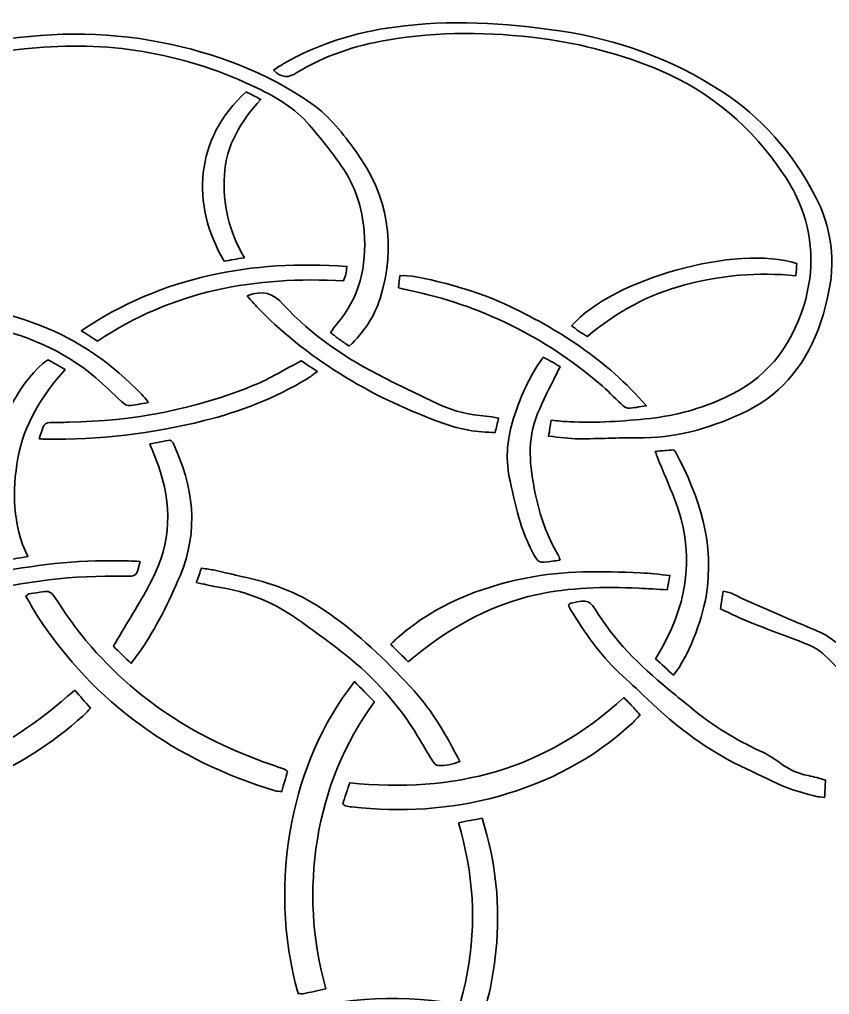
# Model space of a CAD drawing. Header units: inches. Extents: x 2.75 to 9.25, y -8.44 to -3.58.
# Drawn here: x 5.963 to 7.918, y -5.938 to -3.585 of the extents above; entities that cross this region are included whole.
import ezdxf

# ---------------------------------------------------------------- set-up
doc = ezdxf.new("R2010")
doc.units = ezdxf.units.IN
doc.header["$MEASUREMENT"] = 0
doc.layers.add('Layer 1', color=7, linetype='Continuous')

# ---------------------------------------------------------------- blocks, each defined once
blk = doc.blocks.new('block 12')
at = {"layer": 'Layer 1', "color": 1, "lineweight": 35, "true_color": 0xff0000}
blk.add_open_spline([(6.5759, -3.707), (6.5963, -3.7273), (6.6121, -3.7256), (6.6325, -3.7131), (6.6994, -3.672), (6.7729, -3.6476), (6.8502, -3.6346), (6.9742, -3.6137), (7.0981, -3.6141), (7.223, -3.6306), (7.3216, -3.6436), (7.4157, -3.6687), (7.5073, -3.7072), (7.633, -3.76), (7.7304, -3.8452), (7.8059, -3.957), (7.82, -3.9779), (7.8332, -4), (7.843, -4.0231), (7.8779, -4.1055), (7.8824, -4.1887), (7.8554, -4.2758), (7.8234, -4.3791), (7.7624, -4.4539), (7.6639, -4.4982), (7.6071, -4.5238), (7.5482, -4.5405), (7.4858, -4.5475), (7.4205, -4.5549), (7.3554, -4.5586), (7.2899, -4.5558), (7.2762, -4.5552), (7.2624, -4.5536), (7.2462, -4.5522), (7.244, -4.5652), (7.2422, -4.5766), (7.2398, -4.5907), (7.2662, -4.593), (7.2896, -4.5966), (7.3129, -4.5968), (7.3599, -4.597), (7.4071, -4.5939), (7.4541, -4.5947), (7.5426, -4.5962), (7.6247, -4.5727), (7.7043, -4.5367), (7.7954, -4.4954), (7.8549, -4.4255), (7.8903, -4.3339), (7.9001, -4.3088), (7.9063, -4.2823), (7.9127, -4.2561), (7.9339, -4.1702), (7.9232, -4.0866), (7.8825, -4.0095), (7.8283, -3.907), (7.7535, -3.8204), (7.6556, -3.7571), (7.5368, -3.6804), (7.4068, -3.6328), (7.2664, -3.6122), (7.1335, -3.5926), (7.001, -3.5848), (6.8675, -3.603), (6.773, -3.6158), (6.6836, -3.6432), (6.601, -3.6912), (6.5929, -3.6959), (6.5852, -3.7011), (6.5759, -3.707)], degree=3, knots=[0, 0, 0, 0, 1, 1, 1, 2, 2, 2, 3, 3, 3, 4, 4, 4, 5, 5, 5, 6, 6, 6, 7, 7, 7, 8, 8, 8, 9, 9, 9, 10, 10, 10, 11, 11, 11, 12, 12, 12, 13, 13, 13, 14, 14, 14, 15, 15, 15, 16, 16, 16, 17, 17, 17, 18, 18, 18, 19, 19, 19, 20, 20, 20, 21, 21, 21, 22, 22, 22, 23, 23, 23, 23], dxfattribs=at)
blk = doc.blocks.new('block 14')
at = {"layer": 'Layer 1', "color": 1, "lineweight": 35, "true_color": 0xff0000}
blk.add_open_spline([(6.7588, -4.3733), (6.794, -4.3392), (6.8195, -4.3019), (6.8331, -4.2579), (6.8725, -4.1302), (6.8533, -4.0111), (6.7745, -3.903), (6.7437, -3.8608), (6.7118, -3.8186), (6.6683, -3.7882), (6.5585, -3.7115), (6.4354, -3.666), (6.3052, -3.6401), (6.1642, -3.6121), (6.0225, -3.6146), (5.8812, -3.6403), (5.7578, -3.6628), (5.6395, -3.7009), (5.5274, -3.7575), (5.5203, -3.761), (5.5105, -3.7622), (5.508, -3.7722), (5.5346, -3.7892), (5.5347, -3.7894), (5.5602, -3.7765), (5.6997, -3.7059), (5.848, -3.6662), (6.0033, -3.6529), (6.1899, -3.6369), (6.3683, -3.6688), (6.5371, -3.7505), (6.5836, -3.7731), (6.6283, -3.7992), (6.6622, -3.8392), (6.6892, -3.8711), (6.7156, -3.9037), (6.7395, -3.938), (6.7726, -3.9854), (6.7899, -4.0393), (6.7946, -4.0969), (6.8014, -4.1802), (6.7837, -4.2564), (6.7278, -4.3212), (6.7229, -4.3268), (6.7187, -4.3332), (6.7135, -4.3403), (6.7216, -4.3467), (6.7283, -4.3522), (6.7353, -4.3572), (6.7423, -4.3623), (6.7496, -4.367), (6.7588, -4.3733)], degree=3, knots=[0, 0, 0, 0, 1, 1, 1, 2, 2, 2, 3, 3, 3, 4, 4, 4, 5, 5, 5, 6, 6, 6, 7, 7, 7, 8, 8, 8, 9, 9, 9, 10, 10, 10, 11, 11, 11, 12, 12, 12, 13, 13, 13, 14, 14, 14, 15, 15, 15, 16, 16, 16, 17, 17, 17, 17], dxfattribs=at)
blk = doc.blocks.new('block 16')
at = {"layer": 'Layer 1', "color": 1, "lineweight": 35, "true_color": 0xff0000}
blk.add_open_spline([(6.9856, -5.9556), (6.8374, -5.9369), (6.6968, -5.9523), (6.5597, -5.9996), (6.4311, -6.0439), (6.3172, -6.1122), (6.2167, -6.2076), (6.2329, -6.225), (6.2467, -6.24), (6.2617, -6.2561), (6.4627, -6.0754), (6.6951, -5.9956), (6.9637, -6.0183), (6.9709, -5.9978), (6.9776, -5.9785), (6.9856, -5.9556)], degree=3, knots=[0, 0, 0, 0, 1, 1, 1, 2, 2, 2, 3, 3, 3, 4, 4, 4, 5, 5, 5, 5], dxfattribs=at)
blk = doc.blocks.new('block 22')
at = {"layer": 'Layer 1', "color": 1, "lineweight": 35, "true_color": 0xff0000}
blk.add_open_spline([(6.7023, -5.9245), (6.6682, -5.8035), (6.6624, -5.6841), (6.6817, -5.5639), (6.7011, -5.4434), (6.7462, -5.3328), (6.8192, -5.2316), (6.8029, -5.2152), (6.788, -5.2001), (6.771, -5.183), (6.6917, -5.2859), (6.6442, -5.3989), (6.6202, -5.5218), (6.593, -5.6607), (6.5976, -5.7987), (6.6351, -5.9358), (6.641, -5.9361), (6.6445, -5.937), (6.6477, -5.9363), (6.6647, -5.9329), (6.6816, -5.929), (6.7023, -5.9245)], degree=3, knots=[0, 0, 0, 0, 1, 1, 1, 2, 2, 2, 3, 3, 3, 4, 4, 4, 5, 5, 5, 6, 6, 6, 7, 7, 7, 7], dxfattribs=at)
blk = doc.blocks.new('block 35')
at = {"layer": 'Layer 1', "color": 1, "lineweight": 35, "true_color": 0xff0000}
blk.add_open_spline([(7.0219, -5.5235), (7.0589, -5.6455), (7.0657, -5.7653), (7.0435, -5.8865), (7.0212, -6.0084), (6.97, -6.118), (6.8978, -6.2194), (6.9121, -6.2353), (6.9246, -6.2492), (6.9389, -6.2653), (7.0368, -6.1342), (7.0968, -5.9926), (7.1127, -5.8333), (7.1236, -5.7247), (7.1129, -5.6185), (7.0794, -5.5129), (7.0595, -5.5165), (7.0427, -5.5196), (7.0219, -5.5235)], degree=3, knots=[0, 0, 0, 0, 1, 1, 1, 2, 2, 2, 3, 3, 3, 4, 4, 4, 5, 5, 5, 6, 6, 6, 6], dxfattribs=at)
blk = doc.blocks.new('block 38')
at = {"layer": 'Layer 1', "color": 1, "lineweight": 35, "true_color": 0xff0000}
blk.add_open_spline([(6.0964, -5.2035), (6.0882, -5.2104), (6.0828, -5.2146), (6.0777, -5.2191), (5.9354, -5.3452), (5.7693, -5.4213), (5.5823, -5.4513), (5.5318, -5.4594), (5.48, -5.46), (5.4288, -5.4647), (5.4218, -5.4653), (5.4112, -5.4675), (5.4088, -5.4722), (5.4016, -5.4864), (5.3977, -5.5021), (5.3925, -5.5173), (5.3979, -5.5189), (5.3995, -5.5198), (5.4012, -5.5198), (5.409, -5.5202), (5.4169, -5.5204), (5.4247, -5.5205), (5.5788, -5.5207), (5.7258, -5.4884), (5.8664, -5.4256), (5.9579, -5.3847), (6.042, -5.3327), (6.1165, -5.2653), (6.1232, -5.2592), (6.1294, -5.2523), (6.1342, -5.2474), (6.1209, -5.2319), (6.1096, -5.2188), (6.0964, -5.2035)], degree=3, knots=[0, 0, 0, 0, 1, 1, 1, 2, 2, 2, 3, 3, 3, 4, 4, 4, 5, 5, 5, 6, 6, 6, 7, 7, 7, 8, 8, 8, 9, 9, 9, 10, 10, 10, 11, 11, 11, 11], dxfattribs=at)
blk = doc.blocks.new('block 41')
at = {"layer": 'Layer 1', "color": 1, "lineweight": 35, "true_color": 0xff0000}
blk.add_open_spline([(6.6098, -5.3995), (6.6051, -5.3962), (6.6039, -5.3948), (6.6023, -5.3942), (6.5826, -5.3873), (6.5627, -5.3808), (6.5431, -5.3735), (6.3453, -5.3002), (6.1822, -5.1818), (6.0647, -5.0045), (6.0331, -4.9568), (6.0448, -4.9626), (5.9853, -4.9714), (5.9838, -4.9716), (5.9826, -4.9733), (5.9784, -4.9764), (5.9874, -4.9923), (5.9958, -5.0092), (6.0061, -5.0249), (6.1451, -5.2364), (6.339, -5.3734), (6.5797, -5.4466), (6.5843, -5.448), (6.5895, -5.4476), (6.5957, -5.4482), (6.6007, -5.4312), (6.6052, -5.4155), (6.6098, -5.3995)], degree=3, knots=[0, 0, 0, 0, 1, 1, 1, 2, 2, 2, 3, 3, 3, 4, 4, 4, 5, 5, 5, 6, 6, 6, 7, 7, 7, 8, 8, 8, 9, 9, 9, 9], dxfattribs=at)
blk = doc.blocks.new('block 42')
at = {"layer": 'Layer 1', "color": 1, "lineweight": 35, "true_color": 0xff0000}
blk.add_open_spline([(7.421, -5.221), (7.2329, -5.397), (7.0098, -5.4531), (6.7597, -5.4271), (6.7538, -5.4451), (6.7483, -5.4621), (6.743, -5.4783), (6.7467, -5.481), (6.7479, -5.4826), (6.7494, -5.4829), (6.7545, -5.484), (6.7597, -5.4848), (6.7649, -5.4854), (6.8841, -5.4988), (7.0017, -5.492), (7.1177, -5.4599), (7.2384, -5.4266), (7.3464, -5.3703), (7.4391, -5.2857), (7.4465, -5.2789), (7.4532, -5.2713), (7.4605, -5.2637), (7.455, -5.2574), (7.4518, -5.2534), (7.4482, -5.2496), (7.4399, -5.2407), (7.4315, -5.232), (7.421, -5.221)], degree=3, knots=[0, 0, 0, 0, 1, 1, 1, 2, 2, 2, 3, 3, 3, 4, 4, 4, 5, 5, 5, 6, 6, 6, 7, 7, 7, 8, 8, 8, 9, 9, 9, 9], dxfattribs=at)
blk = doc.blocks.new('block 47')
at = {"layer": 'Layer 1', "color": 1, "lineweight": 35, "true_color": 0xff0000}
blk.add_open_spline([(6.3896, -4.9437), (6.4081, -4.9477), (6.4232, -4.9516), (6.4385, -4.954), (6.5142, -4.9655), (6.5826, -4.9941), (6.6441, -5.0396), (6.6792, -5.0656), (6.7151, -5.0905), (6.7491, -5.1177), (6.8185, -5.1732), (6.8778, -5.238), (6.9237, -5.3144), (6.9354, -5.3339), (6.9466, -5.3536), (6.9588, -5.3728), (6.9622, -5.3781), (6.9683, -5.3855), (6.9732, -5.3855), (6.9901, -5.3854), (7.0073, -5.3837), (7.0259, -5.3759), (6.9931, -5.3141), (6.9605, -5.2551), (6.9152, -5.2053), (6.8566, -5.1408), (6.794, -5.0803), (6.7234, -5.0279), (6.6661, -4.9855), (6.6048, -4.9551), (6.5362, -4.9381), (6.5024, -4.9296), (6.4683, -4.922), (6.4343, -4.9143), (6.4243, -4.9121), (6.414, -4.911), (6.4022, -4.9091), (6.3981, -4.9204), (6.3946, -4.93), (6.3896, -4.9437)], degree=3, knots=[0, 0, 0, 0, 1, 1, 1, 2, 2, 2, 3, 3, 3, 4, 4, 4, 5, 5, 5, 6, 6, 6, 7, 7, 7, 8, 8, 8, 9, 9, 9, 10, 10, 10, 11, 11, 11, 12, 12, 12, 13, 13, 13, 13], dxfattribs=at)
blk = doc.blocks.new('block 50')
at = {"layer": 'Layer 1', "color": 1, "lineweight": 35, "true_color": 0xff0000}
blk.add_open_spline([(7.2875, -4.9977), (7.2896, -5.0024), (7.2909, -5.0066), (7.2931, -5.0102), (7.3269, -5.0643), (7.3629, -5.1168), (7.4096, -5.1609), (7.4318, -5.1819), (7.4546, -5.2022), (7.4765, -5.2235), (7.5484, -5.2932), (7.6276, -5.3525), (7.7191, -5.3946), (7.7506, -5.4091), (7.7815, -5.4254), (7.8136, -5.4383), (7.837, -5.4477), (7.8619, -5.4532), (7.8863, -5.46), (7.8918, -5.4615), (7.8978, -5.4614), (7.9058, -5.4623), (7.9065, -5.4478), (7.9072, -5.435), (7.908, -5.4205), (7.8931, -5.4166), (7.8799, -5.4125), (7.8665, -5.4099), (7.8403, -5.4048), (7.8172, -5.3942), (7.7959, -5.3777), (7.7816, -5.3667), (7.7654, -5.3575), (7.7489, -5.3499), (7.6916, -5.3233), (7.6383, -5.2905), (7.5892, -5.2508), (7.573, -5.2376), (7.5568, -5.2243), (7.5406, -5.2111), (7.4721, -5.1552), (7.4075, -5.0956), (7.3597, -5.02), (7.3371, -4.9843), (7.3365, -4.9847), (7.2947, -4.9935), (7.2931, -4.9939), (7.2917, -4.9952), (7.2875, -4.9977)], degree=3, knots=[0, 0, 0, 0, 1, 1, 1, 2, 2, 2, 3, 3, 3, 4, 4, 4, 5, 5, 5, 6, 6, 6, 7, 7, 7, 8, 8, 8, 9, 9, 9, 10, 10, 10, 11, 11, 11, 12, 12, 12, 13, 13, 13, 14, 14, 14, 15, 15, 15, 16, 16, 16, 16], dxfattribs=at)
blk = doc.blocks.new('block 60')
at = {"layer": 'Layer 1', "color": 1, "lineweight": 35, "true_color": 0xff0000}
blk.add_open_spline([(6.9006, -5.1351), (6.9133, -5.1249), (6.9238, -5.116), (6.9348, -5.1075), (7.0174, -5.0442), (7.1074, -4.9957), (7.2097, -4.9734), (7.2911, -4.9557), (7.3738, -4.9533), (7.4567, -4.9576), (7.4791, -4.9588), (7.5015, -4.96), (7.5259, -4.9613), (7.528, -4.9498), (7.5299, -4.94), (7.5324, -4.9266), (7.5069, -4.9244), (7.4838, -4.9215), (7.4607, -4.9205), (7.3684, -4.9164), (7.2764, -4.9144), (7.1848, -4.933), (7.0718, -4.9559), (6.968, -4.9973), (6.8796, -5.0732), (6.8727, -5.0791), (6.8661, -5.0856), (6.8586, -5.0926), (6.8734, -5.1075), (6.8861, -5.1204), (6.9006, -5.1351)], degree=3, knots=[0, 0, 0, 0, 1, 1, 1, 2, 2, 2, 3, 3, 3, 4, 4, 4, 5, 5, 5, 6, 6, 6, 7, 7, 7, 8, 8, 8, 9, 9, 9, 10, 10, 10, 10], dxfattribs=at)
blk = doc.blocks.new('block 62')
at = {"layer": 'Layer 1', "color": 1, "lineweight": 35, "true_color": 0xff0000}
blk.add_open_spline([(6.2539, -4.893), (6.2432, -4.8925), (6.2346, -4.8919), (6.2259, -4.8917), (6.1199, -4.8884), (6.0148, -4.8983), (5.911, -4.919), (5.8171, -4.9377), (5.7268, -4.9671), (5.6501, -5.0277), (5.6124, -5.0574), (5.5748, -5.0872), (5.5374, -5.1173), (5.5331, -5.1208), (5.53, -5.1259), (5.5252, -5.1317), (5.5386, -5.1427), (5.5506, -5.1525), (5.5617, -5.1616), (5.5653, -5.1604), (5.5672, -5.1602), (5.5685, -5.1592), (5.5765, -5.1524), (5.5844, -5.1456), (5.5922, -5.1386), (5.6561, -5.0811), (5.7258, -5.0318), (5.8018, -4.9917), (5.8186, -4.9829), (5.8368, -4.9757), (5.8551, -4.971), (5.9733, -4.9409), (6.0933, -4.9258), (6.2154, -4.9286), (6.2458, -4.9293), (6.2459, -4.9291), (6.2539, -4.893)], degree=3, knots=[0, 0, 0, 0, 1, 1, 1, 2, 2, 2, 3, 3, 3, 4, 4, 4, 5, 5, 5, 6, 6, 6, 7, 7, 7, 8, 8, 8, 9, 9, 9, 10, 10, 10, 11, 11, 11, 12, 12, 12, 12], dxfattribs=at)
blk = doc.blocks.new('block 63')
at = {"layer": 'Layer 1', "color": 1, "lineweight": 35, "true_color": 0xff0000}
blk.add_open_spline([(6.232, -5.1394), (6.2407, -5.1274), (6.2474, -5.1185), (6.2538, -5.1094), (6.2934, -5.0526), (6.3234, -4.9906), (6.3504, -4.9273), (6.3969, -4.818), (6.3823, -4.711), (6.3334, -4.6063), (6.3324, -4.6042), (6.3298, -4.6028), (6.3266, -4.5998), (6.3114, -4.6027), (6.2955, -4.6057), (6.2775, -4.6092), (6.2848, -4.6278), (6.2915, -4.6436), (6.2973, -4.6598), (6.3314, -4.7547), (6.3293, -4.8482), (6.2823, -4.9382), (6.2569, -4.9867), (6.2273, -5.033), (6.1996, -5.0804), (6.1966, -5.0855), (6.1937, -5.0907), (6.1897, -5.0978), (6.2035, -5.1114), (6.2169, -5.1245), (6.232, -5.1394)], degree=3, knots=[0, 0, 0, 0, 1, 1, 1, 2, 2, 2, 3, 3, 3, 4, 4, 4, 5, 5, 5, 6, 6, 6, 7, 7, 7, 8, 8, 8, 9, 9, 9, 10, 10, 10, 10], dxfattribs=at)
blk = doc.blocks.new('block 67')
at = {"layer": 'Layer 1', "color": 1, "lineweight": 35, "true_color": 0xff0000}
blk.add_open_spline([(6.0313, -4.4061), (5.904, -4.5001), (5.8431, -4.7707), (5.922, -4.8912), (5.9405, -4.8881), (5.9599, -4.885), (5.9827, -4.8813), (5.9458, -4.8029), (5.9448, -4.7235), (5.9591, -4.6434), (5.9737, -4.5614), (6.0166, -4.493), (6.073, -4.4293), (6.057, -4.4204), (6.0436, -4.413), (6.0313, -4.4061)], degree=3, knots=[0, 0, 0, 0, 1, 1, 1, 2, 2, 2, 3, 3, 3, 4, 4, 4, 5, 5, 5, 5], dxfattribs=at)
blk = doc.blocks.new('block 71')
at = {"layer": 'Layer 1', "color": 1, "lineweight": 35, "true_color": 0xff0000}
blk.add_open_spline([(7.6543, -5.0073), (7.6803, -5.0191), (7.705, -5.0315), (7.7306, -5.0417), (7.7767, -5.0601), (7.8235, -5.0766), (7.8694, -5.0952), (7.882, -5.1003), (7.8944, -5.1083), (7.9041, -5.1178), (7.9752, -5.1871), (8.0488, -5.2536), (8.1242, -5.3181), (8.1344, -5.3268), (8.1423, -5.3392), (8.1487, -5.3512), (8.1593, -5.3712), (8.1689, -5.3919), (8.1769, -5.413), (8.1823, -5.4273), (8.1908, -5.432), (8.2048, -5.4293), (8.2104, -5.4282), (8.216, -5.4264), (8.2246, -5.4241), (8.2099, -5.3912), (8.1958, -5.3605), (8.1822, -5.3295), (8.1744, -5.3116), (8.1633, -5.2963), (8.1483, -5.2839), (8.0743, -5.2228), (8.0036, -5.1582), (7.9356, -5.0905), (7.9344, -5.0893), (7.9332, -5.088), (7.9317, -5.087), (7.9217, -5.0802), (7.9124, -5.0719), (7.9014, -5.067), (7.8625, -5.0495), (7.823, -5.0334), (7.7838, -5.0165), (7.7591, -5.0059), (7.7346, -4.9949), (7.71, -4.984), (7.6945, -4.9771), (7.6805, -4.9664), (7.6613, -4.965), (7.659, -4.9789), (7.6569, -4.9916), (7.6543, -5.0073)], degree=3, knots=[0, 0, 0, 0, 1, 1, 1, 2, 2, 2, 3, 3, 3, 4, 4, 4, 5, 5, 5, 6, 6, 6, 7, 7, 7, 8, 8, 8, 9, 9, 9, 10, 10, 10, 11, 11, 11, 12, 12, 12, 13, 13, 13, 14, 14, 14, 15, 15, 15, 16, 16, 16, 17, 17, 17, 17], dxfattribs=at)
blk = doc.blocks.new('block 72')
at = {"layer": 'Layer 1', "color": 1, "lineweight": 35, "true_color": 0xff0000}
blk.add_open_spline([(7.5412, -5.1678), (7.5771, -5.1206), (7.6084, -5.0413), (7.6196, -4.9774), (7.6418, -4.8511), (7.6033, -4.7378), (7.5463, -4.6284), (7.5456, -4.627), (7.5438, -4.6262), (7.5407, -4.6237), (7.528, -4.6247), (7.5137, -4.6259), (7.4972, -4.6272), (7.4998, -4.6346), (7.501, -4.6385), (7.5026, -4.6424), (7.5162, -4.6754), (7.5303, -4.7082), (7.5433, -4.7415), (7.5919, -4.8652), (7.5784, -4.9841), (7.5145, -5.0989), (7.5094, -5.1079), (7.5043, -5.1168), (7.4981, -5.1277), (7.5124, -5.141), (7.5261, -5.1538), (7.5412, -5.1678)], degree=3, knots=[0, 0, 0, 0, 1, 1, 1, 2, 2, 2, 3, 3, 3, 4, 4, 4, 5, 5, 5, 6, 6, 6, 7, 7, 7, 8, 8, 8, 9, 9, 9, 9], dxfattribs=at)
blk = doc.blocks.new('block 74')
at = {"layer": 'Layer 1', "color": 1, "lineweight": 35, "true_color": 0xff0000}
blk.add_open_spline([(6.512, -4.2517), (6.5238, -4.2647), (6.5331, -4.2758), (6.5433, -4.2861), (6.6689, -4.4134), (6.8199, -4.4996), (6.9866, -4.5601), (7.0258, -4.5744), (7.0672, -4.5812), (7.1108, -4.5815), (7.1136, -4.5698), (7.1161, -4.5592), (7.119, -4.547), (7.1072, -4.5451), (7.098, -4.5429), (7.0886, -4.5422), (7.0499, -4.5397), (7.0126, -4.5309), (6.9775, -4.5147), (6.9324, -4.494), (6.8879, -4.472), (6.8435, -4.4499), (6.7521, -4.4046), (6.6688, -4.3473), (6.5993, -4.2726), (6.5743, -4.2457), (6.5504, -4.237), (6.512, -4.2517)], degree=3, knots=[0, 0, 0, 0, 1, 1, 1, 2, 2, 2, 3, 3, 3, 4, 4, 4, 5, 5, 5, 6, 6, 6, 7, 7, 7, 8, 8, 8, 9, 9, 9, 9], dxfattribs=at)
blk = doc.blocks.new('block 75')
at = {"layer": 'Layer 1', "color": 1, "lineweight": 35, "true_color": 0xff0000}
blk.add_open_spline([(6.0105, -4.5968), (6.0183, -4.5975), (6.0217, -4.598), (6.0252, -4.598), (6.155, -4.5998), (6.2828, -4.5846), (6.4087, -4.5531), (6.4963, -4.5311), (6.5797, -4.4985), (6.6573, -4.4519), (6.665, -4.4473), (6.672, -4.4415), (6.6817, -4.4345), (6.6651, -4.4235), (6.6523, -4.4151), (6.6424, -4.4086), (6.6028, -4.4294), (6.5678, -4.4515), (6.5302, -4.4669), (6.3866, -4.5259), (6.2365, -4.5542), (6.0815, -4.5569), (6.0666, -4.5572), (6.0518, -4.5577), (6.037, -4.5577), (6.028, -4.5577), (6.0221, -4.5616), (6.0193, -4.5701), (6.0166, -4.5782), (6.014, -4.5862), (6.0105, -4.5968)], degree=3, knots=[0, 0, 0, 0, 1, 1, 1, 2, 2, 2, 3, 3, 3, 4, 4, 4, 5, 5, 5, 6, 6, 6, 7, 7, 7, 8, 8, 8, 9, 9, 9, 10, 10, 10, 10], dxfattribs=at)
blk = doc.blocks.new('block 79')
at = {"layer": 'Layer 1', "color": 1, "lineweight": 35, "true_color": 0xff0000}
blk.add_open_spline([(7.2675, -4.8896), (7.2653, -4.8837), (7.2647, -4.8802), (7.263, -4.8775), (7.2348, -4.8315), (7.2188, -4.7813), (7.2077, -4.7289), (7.194, -4.664), (7.1867, -4.5994), (7.2132, -4.5362), (7.2266, -4.5041), (7.2428, -4.4732), (7.2578, -4.4419), (7.2607, -4.4359), (7.2638, -4.43), (7.2676, -4.4226), (7.2535, -4.4146), (7.2409, -4.4075), (7.2276, -4.3999), (7.2222, -4.4072), (7.2178, -4.4125), (7.2141, -4.4183), (7.1865, -4.4611), (7.1668, -4.5075), (7.1525, -4.5562), (7.1389, -4.6029), (7.1357, -4.6505), (7.1466, -4.6983), (7.1543, -4.7323), (7.1617, -4.7664), (7.1718, -4.7997), (7.1787, -4.8229), (7.1888, -4.8454), (7.1994, -4.8672), (7.2141, -4.8973), (7.2149, -4.8969), (7.249, -4.8923), (7.2541, -4.8916), (7.2592, -4.8908), (7.2675, -4.8896)], degree=3, knots=[0, 0, 0, 0, 1, 1, 1, 2, 2, 2, 3, 3, 3, 4, 4, 4, 5, 5, 5, 6, 6, 6, 7, 7, 7, 8, 8, 8, 9, 9, 9, 10, 10, 10, 11, 11, 11, 12, 12, 12, 13, 13, 13, 13], dxfattribs=at)
blk = doc.blocks.new('block 80')
at = {"layer": 'Layer 1', "color": 1, "lineweight": 35, "true_color": 0xff0000}
blk.add_open_spline([(6.2739, -4.5093), (6.2667, -4.5004), (6.2629, -4.4946), (6.2582, -4.4898), (6.187, -4.4177), (6.1073, -4.3585), (6.0113, -4.3225), (5.9167, -4.2871), (5.8197, -4.2642), (5.719, -4.257), (5.694, -4.2552), (5.6939, -4.2555), (5.6856, -4.2794), (5.6843, -4.2832), (5.6843, -4.2874), (5.6835, -4.2926), (5.6917, -4.2936), (5.6986, -4.2943), (5.7054, -4.2953), (5.7622, -4.3037), (5.8201, -4.3078), (5.8756, -4.3216), (5.9742, -4.346), (6.0689, -4.3816), (6.1474, -4.4499), (6.1684, -4.4682), (6.1882, -4.4879), (6.2089, -4.5066), (6.2137, -4.511), (6.2201, -4.5172), (6.2255, -4.5169), (6.2406, -4.5161), (6.2555, -4.5124), (6.2739, -4.5093)], degree=3, knots=[0, 0, 0, 0, 1, 1, 1, 2, 2, 2, 3, 3, 3, 4, 4, 4, 5, 5, 5, 6, 6, 6, 7, 7, 7, 8, 8, 8, 9, 9, 9, 10, 10, 10, 11, 11, 11, 11], dxfattribs=at)
blk = doc.blocks.new('block 81')
at = {"layer": 'Layer 1', "color": 1, "lineweight": 35, "true_color": 0xff0000}
blk.add_open_spline([(6.8774, -4.2326), (6.8863, -4.2346), (6.8937, -4.2365), (6.9011, -4.238), (7.0747, -4.2738), (7.2285, -4.3499), (7.3635, -4.4642), (7.3815, -4.4794), (7.3975, -4.4969), (7.4149, -4.5128), (7.4197, -4.5172), (7.4262, -4.5227), (7.432, -4.5227), (7.4452, -4.5228), (7.4585, -4.5197), (7.4758, -4.5173), (7.3789, -4.4058), (7.262, -4.3315), (7.1349, -4.2718), (7.0601, -4.2367), (6.9147, -4.1981), (6.881, -4.2033), (6.8799, -4.2122), (6.8788, -4.2214), (6.8774, -4.2326)], degree=3, knots=[0, 0, 0, 0, 1, 1, 1, 2, 2, 2, 3, 3, 3, 4, 4, 4, 5, 5, 5, 6, 6, 6, 7, 7, 7, 8, 8, 8, 8], dxfattribs=at)
blk = doc.blocks.new('block 84')
at = {"layer": 'Layer 1', "color": 1, "lineweight": 35, "true_color": 0xff0000}
blk.add_open_spline([(6.112, -4.336), (6.1271, -4.3457), (6.1394, -4.3536), (6.151, -4.3611), (6.333, -4.2391), (6.5332, -4.2035), (6.745, -4.2159), (6.7474, -4.209), (6.7494, -4.2043), (6.7506, -4.1993), (6.7517, -4.1945), (6.7519, -4.1894), (6.753, -4.1809), (6.5231, -4.1646), (6.3091, -4.204), (6.112, -4.336)], degree=3, knots=[0, 0, 0, 0, 1, 1, 1, 2, 2, 2, 3, 3, 3, 4, 4, 4, 5, 5, 5, 5], dxfattribs=at)
blk = doc.blocks.new('block 85')
at = {"layer": 'Layer 1', "color": 1, "lineweight": 35, "true_color": 0xff0000}
blk.add_open_spline([(7.8386, -4.1734), (7.6934, -4.1278), (7.395, -4.2106), (7.2952, -4.3239), (7.3013, -4.3285), (7.3072, -4.3334), (7.3135, -4.3376), (7.3198, -4.342), (7.3265, -4.3457), (7.3334, -4.35), (7.4033, -4.2905), (7.4808, -4.2485), (7.5683, -4.2254), (7.6558, -4.2023), (7.7445, -4.1941), (7.8365, -4.2033), (7.8374, -4.1912), (7.838, -4.1821), (7.8386, -4.1734)], degree=3, knots=[0, 0, 0, 0, 1, 1, 1, 2, 2, 2, 3, 3, 3, 4, 4, 4, 5, 5, 5, 6, 6, 6, 6], dxfattribs=at)
blk = doc.blocks.new('block 86')
at = {"layer": 'Layer 1', "color": 1, "lineweight": 35, "true_color": 0xff0000}
blk.add_open_spline([(6.5097, -3.7593), (6.386, -3.8721), (6.3755, -4.0304), (6.4568, -4.1681), (6.4716, -4.1656), (6.4872, -4.1629), (6.5057, -4.1598), (6.4679, -4.0958), (6.4532, -4.03), (6.4572, -3.9607), (6.4614, -3.889), (6.4965, -3.8306), (6.5456, -3.7777), (6.5318, -3.7706), (6.5212, -3.7651), (6.5097, -3.7593)], degree=3, knots=[0, 0, 0, 0, 1, 1, 1, 2, 2, 2, 3, 3, 3, 4, 4, 4, 5, 5, 5, 5], dxfattribs=at)
blk = doc.blocks.new('block 96')
at = {"layer": 'Layer 1', "color": 1, "lineweight": 35, "true_color": 0xff0000}
blk.add_open_spline([(6.5759, -3.707), (6.5852, -3.7011), (6.5929, -3.6959), (6.601, -3.6912), (6.6836, -3.6432), (6.773, -3.6158), (6.8675, -3.603), (7.001, -3.5848), (7.1335, -3.5926), (7.2664, -3.6122), (7.4068, -3.6328), (7.5368, -3.6804), (7.6556, -3.7571), (7.7535, -3.8204), (7.8283, -3.907), (7.8825, -4.0095), (7.9232, -4.0866), (7.9339, -4.1702), (7.9127, -4.2561), (7.9063, -4.2823), (7.9001, -4.3088), (7.8903, -4.3339), (7.8549, -4.4255), (7.7954, -4.4954), (7.7043, -4.5367), (7.6247, -4.5727), (7.5426, -4.5962), (7.4541, -4.5947), (7.4071, -4.5939), (7.3599, -4.597), (7.3129, -4.5968), (7.2896, -4.5966), (7.2662, -4.593), (7.2398, -4.5907), (7.2422, -4.5766), (7.244, -4.5652), (7.2462, -4.5522), (7.2624, -4.5536), (7.2762, -4.5552), (7.2899, -4.5558), (7.3554, -4.5586), (7.4205, -4.5549), (7.4858, -4.5475), (7.5482, -4.5405), (7.6071, -4.5238), (7.6639, -4.4982), (7.7624, -4.4539), (7.8234, -4.3791), (7.8554, -4.2758), (7.8824, -4.1887), (7.8779, -4.1055), (7.843, -4.0231), (7.8332, -4), (7.82, -3.9779), (7.8059, -3.957), (7.7304, -3.8452), (7.633, -3.76), (7.5073, -3.7072), (7.4157, -3.6687), (7.3216, -3.6436), (7.223, -3.6306), (7.0981, -3.6141), (6.9742, -3.6137), (6.8502, -3.6346), (6.7729, -3.6476), (6.6994, -3.672), (6.6325, -3.7131), (6.6121, -3.7256), (6.5963, -3.7273), (6.5759, -3.707)], degree=3, knots=[0, 0, 0, 0, 1, 1, 1, 2, 2, 2, 3, 3, 3, 4, 4, 4, 5, 5, 5, 6, 6, 6, 7, 7, 7, 8, 8, 8, 9, 9, 9, 10, 10, 10, 11, 11, 11, 12, 12, 12, 13, 13, 13, 14, 14, 14, 15, 15, 15, 16, 16, 16, 17, 17, 17, 18, 18, 18, 19, 19, 19, 20, 20, 20, 21, 21, 21, 22, 22, 22, 23, 23, 23, 23], dxfattribs=at)
blk = doc.blocks.new('block 98')
at = {"layer": 'Layer 1', "color": 1, "lineweight": 35, "true_color": 0xff0000}
blk.add_open_spline([(6.7588, -4.3733), (6.7496, -4.367), (6.7423, -4.3623), (6.7353, -4.3572), (6.7283, -4.3522), (6.7216, -4.3467), (6.7135, -4.3403), (6.7187, -4.3332), (6.7229, -4.3268), (6.7278, -4.3212), (6.7837, -4.2564), (6.8014, -4.1802), (6.7946, -4.0969), (6.7899, -4.0393), (6.7726, -3.9854), (6.7395, -3.938), (6.7156, -3.9037), (6.6892, -3.8711), (6.6622, -3.8392), (6.6283, -3.7992), (6.5836, -3.7731), (6.5371, -3.7505), (6.3683, -3.6688), (6.1899, -3.6369), (6.0033, -3.6529), (5.848, -3.6662), (5.6997, -3.7059), (5.5602, -3.7765), (5.5347, -3.7894), (5.5346, -3.7892), (5.508, -3.7722), (5.5105, -3.7622), (5.5203, -3.761), (5.5274, -3.7575), (5.6395, -3.7009), (5.7578, -3.6628), (5.8812, -3.6403), (6.0225, -3.6146), (6.1642, -3.6121), (6.3052, -3.6401), (6.4354, -3.666), (6.5585, -3.7115), (6.6683, -3.7882), (6.7118, -3.8186), (6.7437, -3.8608), (6.7745, -3.903), (6.8533, -4.0111), (6.8725, -4.1302), (6.8331, -4.2579), (6.8195, -4.3019), (6.794, -4.3392), (6.7588, -4.3733)], degree=3, knots=[0, 0, 0, 0, 1, 1, 1, 2, 2, 2, 3, 3, 3, 4, 4, 4, 5, 5, 5, 6, 6, 6, 7, 7, 7, 8, 8, 8, 9, 9, 9, 10, 10, 10, 11, 11, 11, 12, 12, 12, 13, 13, 13, 14, 14, 14, 15, 15, 15, 16, 16, 16, 17, 17, 17, 17], dxfattribs=at)
blk = doc.blocks.new('block 100')
at = {"layer": 'Layer 1', "color": 1, "lineweight": 35, "true_color": 0xff0000}
blk.add_open_spline([(6.9856, -5.9556), (6.9776, -5.9785), (6.9709, -5.9978), (6.9637, -6.0183), (6.6951, -5.9956), (6.4627, -6.0754), (6.2617, -6.2561), (6.2467, -6.24), (6.2329, -6.225), (6.2167, -6.2076), (6.3172, -6.1122), (6.4311, -6.0439), (6.5597, -5.9996), (6.6968, -5.9523), (6.8374, -5.9369), (6.9856, -5.9556)], degree=3, knots=[0, 0, 0, 0, 1, 1, 1, 2, 2, 2, 3, 3, 3, 4, 4, 4, 5, 5, 5, 5], dxfattribs=at)
blk = doc.blocks.new('block 106')
at = {"layer": 'Layer 1', "color": 1, "lineweight": 35, "true_color": 0xff0000}
blk.add_open_spline([(6.7023, -5.9245), (6.6816, -5.929), (6.6647, -5.9329), (6.6477, -5.9363), (6.6445, -5.937), (6.641, -5.9361), (6.6351, -5.9358), (6.5976, -5.7987), (6.593, -5.6607), (6.6202, -5.5218), (6.6442, -5.3989), (6.6917, -5.2859), (6.771, -5.183), (6.788, -5.2001), (6.8029, -5.2152), (6.8192, -5.2316), (6.7462, -5.3328), (6.7011, -5.4434), (6.6817, -5.5639), (6.6624, -5.6841), (6.6682, -5.8035), (6.7023, -5.9245)], degree=3, knots=[0, 0, 0, 0, 1, 1, 1, 2, 2, 2, 3, 3, 3, 4, 4, 4, 5, 5, 5, 6, 6, 6, 7, 7, 7, 7], dxfattribs=at)
blk = doc.blocks.new('block 119')
at = {"layer": 'Layer 1', "color": 1, "lineweight": 35, "true_color": 0xff0000}
blk.add_open_spline([(7.0219, -5.5235), (7.0427, -5.5196), (7.0595, -5.5165), (7.0794, -5.5129), (7.1129, -5.6185), (7.1236, -5.7247), (7.1127, -5.8333), (7.0968, -5.9926), (7.0368, -6.1342), (6.9389, -6.2653), (6.9246, -6.2492), (6.9121, -6.2353), (6.8978, -6.2194), (6.97, -6.118), (7.0212, -6.0084), (7.0435, -5.8865), (7.0657, -5.7653), (7.0589, -5.6455), (7.0219, -5.5235)], degree=3, knots=[0, 0, 0, 0, 1, 1, 1, 2, 2, 2, 3, 3, 3, 4, 4, 4, 5, 5, 5, 6, 6, 6, 6], dxfattribs=at)
blk = doc.blocks.new('block 122')
at = {"layer": 'Layer 1', "color": 1, "lineweight": 35, "true_color": 0xff0000}
blk.add_open_spline([(6.0964, -5.2035), (6.1096, -5.2188), (6.1209, -5.2319), (6.1342, -5.2474), (6.1294, -5.2523), (6.1232, -5.2592), (6.1165, -5.2653), (6.042, -5.3327), (5.9579, -5.3847), (5.8664, -5.4256), (5.7258, -5.4884), (5.5788, -5.5207), (5.4247, -5.5205), (5.4169, -5.5204), (5.409, -5.5202), (5.4012, -5.5198), (5.3995, -5.5198), (5.3979, -5.5189), (5.3925, -5.5173), (5.3977, -5.5021), (5.4016, -5.4864), (5.4088, -5.4722), (5.4112, -5.4675), (5.4218, -5.4653), (5.4288, -5.4647), (5.48, -5.46), (5.5318, -5.4594), (5.5823, -5.4513), (5.7693, -5.4213), (5.9354, -5.3452), (6.0777, -5.2191), (6.0828, -5.2146), (6.0882, -5.2104), (6.0964, -5.2035)], degree=3, knots=[0, 0, 0, 0, 1, 1, 1, 2, 2, 2, 3, 3, 3, 4, 4, 4, 5, 5, 5, 6, 6, 6, 7, 7, 7, 8, 8, 8, 9, 9, 9, 10, 10, 10, 11, 11, 11, 11], dxfattribs=at)
blk = doc.blocks.new('block 125')
at = {"layer": 'Layer 1', "color": 1, "lineweight": 35, "true_color": 0xff0000}
blk.add_open_spline([(6.6098, -5.3995), (6.6052, -5.4155), (6.6007, -5.4312), (6.5957, -5.4482), (6.5895, -5.4476), (6.5843, -5.448), (6.5797, -5.4466), (6.339, -5.3734), (6.1451, -5.2364), (6.0061, -5.0249), (5.9958, -5.0092), (5.9874, -4.9923), (5.9784, -4.9764), (5.9826, -4.9733), (5.9838, -4.9716), (5.9853, -4.9714), (6.0448, -4.9626), (6.0331, -4.9568), (6.0647, -5.0045), (6.1822, -5.1818), (6.3453, -5.3002), (6.5431, -5.3735), (6.5627, -5.3808), (6.5826, -5.3873), (6.6023, -5.3942), (6.6039, -5.3948), (6.6051, -5.3962), (6.6098, -5.3995)], degree=3, knots=[0, 0, 0, 0, 1, 1, 1, 2, 2, 2, 3, 3, 3, 4, 4, 4, 5, 5, 5, 6, 6, 6, 7, 7, 7, 8, 8, 8, 9, 9, 9, 9], dxfattribs=at)
blk = doc.blocks.new('block 126')
at = {"layer": 'Layer 1', "color": 1, "lineweight": 35, "true_color": 0xff0000}
blk.add_open_spline([(7.421, -5.221), (7.4315, -5.232), (7.4399, -5.2407), (7.4482, -5.2496), (7.4518, -5.2534), (7.455, -5.2574), (7.4605, -5.2637), (7.4532, -5.2713), (7.4465, -5.2789), (7.4391, -5.2857), (7.3464, -5.3703), (7.2384, -5.4266), (7.1177, -5.4599), (7.0017, -5.492), (6.8841, -5.4988), (6.7649, -5.4854), (6.7597, -5.4848), (6.7545, -5.484), (6.7494, -5.4829), (6.7479, -5.4826), (6.7467, -5.481), (6.743, -5.4783), (6.7483, -5.4621), (6.7538, -5.4451), (6.7597, -5.4271), (7.0098, -5.4531), (7.2329, -5.397), (7.421, -5.221)], degree=3, knots=[0, 0, 0, 0, 1, 1, 1, 2, 2, 2, 3, 3, 3, 4, 4, 4, 5, 5, 5, 6, 6, 6, 7, 7, 7, 8, 8, 8, 9, 9, 9, 9], dxfattribs=at)
blk = doc.blocks.new('block 131')
at = {"layer": 'Layer 1', "color": 1, "lineweight": 35, "true_color": 0xff0000}
blk.add_open_spline([(6.3896, -4.9437), (6.3946, -4.93), (6.3981, -4.9204), (6.4022, -4.9091), (6.414, -4.911), (6.4243, -4.9121), (6.4343, -4.9143), (6.4683, -4.922), (6.5024, -4.9296), (6.5362, -4.9381), (6.6048, -4.9551), (6.6661, -4.9855), (6.7234, -5.0279), (6.794, -5.0803), (6.8566, -5.1408), (6.9152, -5.2053), (6.9605, -5.2551), (6.9931, -5.3141), (7.0259, -5.3759), (7.0073, -5.3837), (6.9901, -5.3854), (6.9732, -5.3855), (6.9683, -5.3855), (6.9622, -5.3781), (6.9588, -5.3728), (6.9466, -5.3536), (6.9354, -5.3339), (6.9237, -5.3144), (6.8778, -5.238), (6.8185, -5.1732), (6.7491, -5.1177), (6.7151, -5.0905), (6.6792, -5.0656), (6.6441, -5.0396), (6.5826, -4.9941), (6.5142, -4.9655), (6.4385, -4.954), (6.4232, -4.9516), (6.4081, -4.9477), (6.3896, -4.9437)], degree=3, knots=[0, 0, 0, 0, 1, 1, 1, 2, 2, 2, 3, 3, 3, 4, 4, 4, 5, 5, 5, 6, 6, 6, 7, 7, 7, 8, 8, 8, 9, 9, 9, 10, 10, 10, 11, 11, 11, 12, 12, 12, 13, 13, 13, 13], dxfattribs=at)
blk = doc.blocks.new('block 134')
at = {"layer": 'Layer 1', "color": 1, "lineweight": 35, "true_color": 0xff0000}
blk.add_open_spline([(7.2875, -4.9977), (7.2917, -4.9952), (7.2931, -4.9939), (7.2947, -4.9935), (7.3365, -4.9847), (7.3371, -4.9843), (7.3597, -5.02), (7.4075, -5.0956), (7.4721, -5.1552), (7.5406, -5.2111), (7.5568, -5.2243), (7.573, -5.2376), (7.5892, -5.2508), (7.6383, -5.2905), (7.6916, -5.3233), (7.7489, -5.3499), (7.7654, -5.3575), (7.7816, -5.3667), (7.7959, -5.3777), (7.8172, -5.3942), (7.8403, -5.4048), (7.8665, -5.4099), (7.8799, -5.4125), (7.8931, -5.4166), (7.908, -5.4205), (7.9072, -5.435), (7.9065, -5.4478), (7.9058, -5.4623), (7.8978, -5.4614), (7.8918, -5.4615), (7.8863, -5.46), (7.8619, -5.4532), (7.837, -5.4477), (7.8136, -5.4383), (7.7815, -5.4254), (7.7506, -5.4091), (7.7191, -5.3946), (7.6276, -5.3525), (7.5484, -5.2932), (7.4765, -5.2235), (7.4546, -5.2022), (7.4318, -5.1819), (7.4096, -5.1609), (7.3629, -5.1168), (7.3269, -5.0643), (7.2931, -5.0102), (7.2909, -5.0066), (7.2896, -5.0024), (7.2875, -4.9977)], degree=3, knots=[0, 0, 0, 0, 1, 1, 1, 2, 2, 2, 3, 3, 3, 4, 4, 4, 5, 5, 5, 6, 6, 6, 7, 7, 7, 8, 8, 8, 9, 9, 9, 10, 10, 10, 11, 11, 11, 12, 12, 12, 13, 13, 13, 14, 14, 14, 15, 15, 15, 16, 16, 16, 16], dxfattribs=at)
blk = doc.blocks.new('block 144')
at = {"layer": 'Layer 1', "color": 1, "lineweight": 35, "true_color": 0xff0000}
blk.add_open_spline([(6.9006, -5.1351), (6.8861, -5.1204), (6.8734, -5.1075), (6.8586, -5.0926), (6.8661, -5.0856), (6.8727, -5.0791), (6.8796, -5.0732), (6.968, -4.9973), (7.0718, -4.9559), (7.1848, -4.933), (7.2764, -4.9144), (7.3684, -4.9164), (7.4607, -4.9205), (7.4838, -4.9215), (7.5069, -4.9244), (7.5324, -4.9266), (7.5299, -4.94), (7.528, -4.9498), (7.5259, -4.9613), (7.5015, -4.96), (7.4791, -4.9588), (7.4567, -4.9576), (7.3738, -4.9533), (7.2911, -4.9557), (7.2097, -4.9734), (7.1074, -4.9957), (7.0174, -5.0442), (6.9348, -5.1075), (6.9238, -5.116), (6.9133, -5.1249), (6.9006, -5.1351)], degree=3, knots=[0, 0, 0, 0, 1, 1, 1, 2, 2, 2, 3, 3, 3, 4, 4, 4, 5, 5, 5, 6, 6, 6, 7, 7, 7, 8, 8, 8, 9, 9, 9, 10, 10, 10, 10], dxfattribs=at)
blk = doc.blocks.new('block 146')
at = {"layer": 'Layer 1', "color": 1, "lineweight": 35, "true_color": 0xff0000}
blk.add_open_spline([(6.2539, -4.893), (6.2459, -4.9291), (6.2458, -4.9293), (6.2154, -4.9286), (6.0933, -4.9258), (5.9733, -4.9409), (5.8551, -4.971), (5.8368, -4.9757), (5.8186, -4.9829), (5.8018, -4.9917), (5.7258, -5.0318), (5.6561, -5.0811), (5.5922, -5.1386), (5.5844, -5.1456), (5.5765, -5.1524), (5.5685, -5.1592), (5.5672, -5.1602), (5.5653, -5.1604), (5.5617, -5.1616), (5.5506, -5.1525), (5.5386, -5.1427), (5.5252, -5.1317), (5.53, -5.1259), (5.5331, -5.1208), (5.5374, -5.1173), (5.5748, -5.0872), (5.6124, -5.0574), (5.6501, -5.0277), (5.7268, -4.9671), (5.8171, -4.9377), (5.911, -4.919), (6.0148, -4.8983), (6.1199, -4.8884), (6.2259, -4.8917), (6.2346, -4.8919), (6.2432, -4.8925), (6.2539, -4.893)], degree=3, knots=[0, 0, 0, 0, 1, 1, 1, 2, 2, 2, 3, 3, 3, 4, 4, 4, 5, 5, 5, 6, 6, 6, 7, 7, 7, 8, 8, 8, 9, 9, 9, 10, 10, 10, 11, 11, 11, 12, 12, 12, 12], dxfattribs=at)
blk = doc.blocks.new('block 147')
at = {"layer": 'Layer 1', "color": 1, "lineweight": 35, "true_color": 0xff0000}
blk.add_open_spline([(6.232, -5.1394), (6.2169, -5.1245), (6.2035, -5.1114), (6.1897, -5.0978), (6.1937, -5.0907), (6.1966, -5.0855), (6.1996, -5.0804), (6.2273, -5.033), (6.2569, -4.9867), (6.2823, -4.9382), (6.3293, -4.8482), (6.3314, -4.7547), (6.2973, -4.6598), (6.2915, -4.6436), (6.2848, -4.6278), (6.2775, -4.6092), (6.2955, -4.6057), (6.3114, -4.6027), (6.3266, -4.5998), (6.3298, -4.6028), (6.3324, -4.6042), (6.3334, -4.6063), (6.3823, -4.711), (6.3969, -4.818), (6.3504, -4.9273), (6.3234, -4.9906), (6.2934, -5.0526), (6.2538, -5.1094), (6.2474, -5.1185), (6.2407, -5.1274), (6.232, -5.1394)], degree=3, knots=[0, 0, 0, 0, 1, 1, 1, 2, 2, 2, 3, 3, 3, 4, 4, 4, 5, 5, 5, 6, 6, 6, 7, 7, 7, 8, 8, 8, 9, 9, 9, 10, 10, 10, 10], dxfattribs=at)
blk = doc.blocks.new('block 151')
at = {"layer": 'Layer 1', "color": 1, "lineweight": 35, "true_color": 0xff0000}
blk.add_open_spline([(6.0313, -4.4061), (6.0436, -4.413), (6.057, -4.4204), (6.073, -4.4293), (6.0166, -4.493), (5.9737, -4.5614), (5.9591, -4.6434), (5.9448, -4.7235), (5.9458, -4.8029), (5.9827, -4.8813), (5.9599, -4.885), (5.9405, -4.8881), (5.922, -4.8912), (5.8431, -4.7707), (5.904, -4.5001), (6.0313, -4.4061)], degree=3, knots=[0, 0, 0, 0, 1, 1, 1, 2, 2, 2, 3, 3, 3, 4, 4, 4, 5, 5, 5, 5], dxfattribs=at)
blk = doc.blocks.new('block 155')
at = {"layer": 'Layer 1', "color": 1, "lineweight": 35, "true_color": 0xff0000}
blk.add_open_spline([(7.6543, -5.0073), (7.6569, -4.9916), (7.659, -4.9789), (7.6613, -4.965), (7.6805, -4.9664), (7.6945, -4.9771), (7.71, -4.984), (7.7346, -4.9949), (7.7591, -5.0059), (7.7838, -5.0165), (7.823, -5.0334), (7.8625, -5.0495), (7.9014, -5.067), (7.9124, -5.0719), (7.9217, -5.0802), (7.9317, -5.087), (7.9332, -5.088), (7.9344, -5.0893), (7.9356, -5.0905), (8.0036, -5.1582), (8.0743, -5.2228), (8.1483, -5.2839), (8.1633, -5.2963), (8.1744, -5.3116), (8.1822, -5.3295), (8.1958, -5.3605), (8.2099, -5.3912), (8.2246, -5.4241), (8.216, -5.4264), (8.2104, -5.4282), (8.2048, -5.4293), (8.1908, -5.432), (8.1823, -5.4273), (8.1769, -5.413), (8.1689, -5.3919), (8.1593, -5.3712), (8.1487, -5.3512), (8.1423, -5.3392), (8.1344, -5.3268), (8.1242, -5.3181), (8.0488, -5.2536), (7.9752, -5.1871), (7.9041, -5.1178), (7.8944, -5.1083), (7.882, -5.1003), (7.8694, -5.0952), (7.8235, -5.0766), (7.7767, -5.0601), (7.7306, -5.0417), (7.705, -5.0315), (7.6803, -5.0191), (7.6543, -5.0073)], degree=3, knots=[0, 0, 0, 0, 1, 1, 1, 2, 2, 2, 3, 3, 3, 4, 4, 4, 5, 5, 5, 6, 6, 6, 7, 7, 7, 8, 8, 8, 9, 9, 9, 10, 10, 10, 11, 11, 11, 12, 12, 12, 13, 13, 13, 14, 14, 14, 15, 15, 15, 16, 16, 16, 17, 17, 17, 17], dxfattribs=at)
blk = doc.blocks.new('block 156')
at = {"layer": 'Layer 1', "color": 1, "lineweight": 35, "true_color": 0xff0000}
blk.add_open_spline([(7.5412, -5.1678), (7.5261, -5.1538), (7.5124, -5.141), (7.4981, -5.1277), (7.5043, -5.1168), (7.5094, -5.1079), (7.5145, -5.0989), (7.5784, -4.9841), (7.5919, -4.8652), (7.5433, -4.7415), (7.5303, -4.7082), (7.5162, -4.6754), (7.5026, -4.6424), (7.501, -4.6385), (7.4998, -4.6346), (7.4972, -4.6272), (7.5137, -4.6259), (7.528, -4.6247), (7.5407, -4.6237), (7.5438, -4.6262), (7.5456, -4.627), (7.5463, -4.6284), (7.6033, -4.7378), (7.6418, -4.8511), (7.6196, -4.9774), (7.6084, -5.0413), (7.5771, -5.1206), (7.5412, -5.1678)], degree=3, knots=[0, 0, 0, 0, 1, 1, 1, 2, 2, 2, 3, 3, 3, 4, 4, 4, 5, 5, 5, 6, 6, 6, 7, 7, 7, 8, 8, 8, 9, 9, 9, 9], dxfattribs=at)
blk = doc.blocks.new('block 158')
at = {"layer": 'Layer 1', "color": 1, "lineweight": 35, "true_color": 0xff0000}
blk.add_open_spline([(6.512, -4.2517), (6.5504, -4.237), (6.5743, -4.2457), (6.5993, -4.2726), (6.6688, -4.3473), (6.7521, -4.4046), (6.8435, -4.4499), (6.8879, -4.472), (6.9324, -4.494), (6.9775, -4.5147), (7.0126, -4.5309), (7.0499, -4.5397), (7.0886, -4.5422), (7.098, -4.5429), (7.1072, -4.5451), (7.119, -4.547), (7.1161, -4.5592), (7.1136, -4.5698), (7.1108, -4.5815), (7.0672, -4.5812), (7.0258, -4.5744), (6.9866, -4.5601), (6.8199, -4.4996), (6.6689, -4.4134), (6.5433, -4.2861), (6.5331, -4.2758), (6.5238, -4.2647), (6.512, -4.2517)], degree=3, knots=[0, 0, 0, 0, 1, 1, 1, 2, 2, 2, 3, 3, 3, 4, 4, 4, 5, 5, 5, 6, 6, 6, 7, 7, 7, 8, 8, 8, 9, 9, 9, 9], dxfattribs=at)
blk = doc.blocks.new('block 159')
at = {"layer": 'Layer 1', "color": 1, "lineweight": 35, "true_color": 0xff0000}
blk.add_open_spline([(6.0105, -4.5968), (6.014, -4.5862), (6.0166, -4.5782), (6.0193, -4.5701), (6.0221, -4.5616), (6.028, -4.5577), (6.037, -4.5577), (6.0518, -4.5577), (6.0666, -4.5572), (6.0815, -4.5569), (6.2365, -4.5542), (6.3866, -4.5259), (6.5302, -4.4669), (6.5678, -4.4515), (6.6028, -4.4294), (6.6424, -4.4086), (6.6523, -4.4151), (6.6651, -4.4235), (6.6817, -4.4345), (6.672, -4.4415), (6.665, -4.4473), (6.6573, -4.4519), (6.5797, -4.4985), (6.4963, -4.5311), (6.4087, -4.5531), (6.2828, -4.5846), (6.155, -4.5998), (6.0252, -4.598), (6.0217, -4.598), (6.0183, -4.5975), (6.0105, -4.5968)], degree=3, knots=[0, 0, 0, 0, 1, 1, 1, 2, 2, 2, 3, 3, 3, 4, 4, 4, 5, 5, 5, 6, 6, 6, 7, 7, 7, 8, 8, 8, 9, 9, 9, 10, 10, 10, 10], dxfattribs=at)
blk = doc.blocks.new('block 163')
at = {"layer": 'Layer 1', "color": 1, "lineweight": 35, "true_color": 0xff0000}
blk.add_open_spline([(7.2675, -4.8896), (7.2592, -4.8908), (7.2541, -4.8916), (7.249, -4.8923), (7.2149, -4.8969), (7.2141, -4.8973), (7.1994, -4.8672), (7.1888, -4.8454), (7.1787, -4.8229), (7.1718, -4.7997), (7.1617, -4.7664), (7.1543, -4.7323), (7.1466, -4.6983), (7.1357, -4.6505), (7.1389, -4.6029), (7.1525, -4.5562), (7.1668, -4.5075), (7.1865, -4.4611), (7.2141, -4.4183), (7.2178, -4.4125), (7.2222, -4.4072), (7.2276, -4.3999), (7.2409, -4.4075), (7.2535, -4.4146), (7.2676, -4.4226), (7.2638, -4.43), (7.2607, -4.4359), (7.2578, -4.4419), (7.2428, -4.4732), (7.2266, -4.5041), (7.2132, -4.5362), (7.1867, -4.5994), (7.194, -4.664), (7.2077, -4.7289), (7.2188, -4.7813), (7.2348, -4.8315), (7.263, -4.8775), (7.2647, -4.8802), (7.2653, -4.8837), (7.2675, -4.8896)], degree=3, knots=[0, 0, 0, 0, 1, 1, 1, 2, 2, 2, 3, 3, 3, 4, 4, 4, 5, 5, 5, 6, 6, 6, 7, 7, 7, 8, 8, 8, 9, 9, 9, 10, 10, 10, 11, 11, 11, 12, 12, 12, 13, 13, 13, 13], dxfattribs=at)
blk = doc.blocks.new('block 164')
at = {"layer": 'Layer 1', "color": 1, "lineweight": 35, "true_color": 0xff0000}
blk.add_open_spline([(6.2739, -4.5093), (6.2555, -4.5124), (6.2406, -4.5161), (6.2255, -4.5169), (6.2201, -4.5172), (6.2137, -4.511), (6.2089, -4.5066), (6.1882, -4.4879), (6.1684, -4.4682), (6.1474, -4.4499), (6.0689, -4.3816), (5.9742, -4.346), (5.8756, -4.3216), (5.8201, -4.3078), (5.7622, -4.3037), (5.7054, -4.2953), (5.6986, -4.2943), (5.6917, -4.2936), (5.6835, -4.2926), (5.6843, -4.2874), (5.6843, -4.2832), (5.6856, -4.2794), (5.6939, -4.2555), (5.694, -4.2552), (5.719, -4.257), (5.8197, -4.2642), (5.9167, -4.2871), (6.0113, -4.3225), (6.1073, -4.3585), (6.187, -4.4177), (6.2582, -4.4898), (6.2629, -4.4946), (6.2667, -4.5004), (6.2739, -4.5093)], degree=3, knots=[0, 0, 0, 0, 1, 1, 1, 2, 2, 2, 3, 3, 3, 4, 4, 4, 5, 5, 5, 6, 6, 6, 7, 7, 7, 8, 8, 8, 9, 9, 9, 10, 10, 10, 11, 11, 11, 11], dxfattribs=at)
blk = doc.blocks.new('block 165')
at = {"layer": 'Layer 1', "color": 1, "lineweight": 35, "true_color": 0xff0000}
blk.add_open_spline([(6.8774, -4.2326), (6.8788, -4.2214), (6.8799, -4.2122), (6.881, -4.2033), (6.9147, -4.1981), (7.0601, -4.2367), (7.1349, -4.2718), (7.262, -4.3315), (7.3789, -4.4058), (7.4758, -4.5173), (7.4585, -4.5197), (7.4452, -4.5228), (7.432, -4.5227), (7.4262, -4.5227), (7.4197, -4.5172), (7.4149, -4.5128), (7.3975, -4.4969), (7.3815, -4.4794), (7.3635, -4.4642), (7.2285, -4.3499), (7.0747, -4.2738), (6.9011, -4.238), (6.8937, -4.2365), (6.8863, -4.2346), (6.8774, -4.2326)], degree=3, knots=[0, 0, 0, 0, 1, 1, 1, 2, 2, 2, 3, 3, 3, 4, 4, 4, 5, 5, 5, 6, 6, 6, 7, 7, 7, 8, 8, 8, 8], dxfattribs=at)
blk = doc.blocks.new('block 168')
at = {"layer": 'Layer 1', "color": 1, "lineweight": 35, "true_color": 0xff0000}
blk.add_open_spline([(6.112, -4.336), (6.3091, -4.204), (6.5231, -4.1646), (6.753, -4.1809), (6.7519, -4.1894), (6.7517, -4.1945), (6.7506, -4.1993), (6.7494, -4.2043), (6.7474, -4.209), (6.745, -4.2159), (6.5332, -4.2035), (6.333, -4.2391), (6.151, -4.3611), (6.1394, -4.3536), (6.1271, -4.3457), (6.112, -4.336)], degree=3, knots=[0, 0, 0, 0, 1, 1, 1, 2, 2, 2, 3, 3, 3, 4, 4, 4, 5, 5, 5, 5], dxfattribs=at)
blk = doc.blocks.new('block 169')
at = {"layer": 'Layer 1', "color": 1, "lineweight": 35, "true_color": 0xff0000}
blk.add_open_spline([(7.8386, -4.1734), (7.838, -4.1821), (7.8374, -4.1912), (7.8365, -4.2033), (7.7445, -4.1941), (7.6558, -4.2023), (7.5683, -4.2254), (7.4808, -4.2485), (7.4033, -4.2905), (7.3334, -4.35), (7.3265, -4.3457), (7.3198, -4.342), (7.3135, -4.3376), (7.3072, -4.3334), (7.3013, -4.3285), (7.2952, -4.3239), (7.395, -4.2106), (7.6934, -4.1278), (7.8386, -4.1734)], degree=3, knots=[0, 0, 0, 0, 1, 1, 1, 2, 2, 2, 3, 3, 3, 4, 4, 4, 5, 5, 5, 6, 6, 6, 6], dxfattribs=at)
blk = doc.blocks.new('block 170')
at = {"layer": 'Layer 1', "color": 1, "lineweight": 35, "true_color": 0xff0000}
blk.add_open_spline([(6.5097, -3.7593), (6.5212, -3.7651), (6.5318, -3.7706), (6.5456, -3.7777), (6.4965, -3.8306), (6.4614, -3.889), (6.4572, -3.9607), (6.4532, -4.03), (6.4679, -4.0958), (6.5057, -4.1598), (6.4872, -4.1629), (6.4716, -4.1656), (6.4568, -4.1681), (6.3755, -4.0304), (6.386, -3.8721), (6.5097, -3.7593)], degree=3, knots=[0, 0, 0, 0, 1, 1, 1, 2, 2, 2, 3, 3, 3, 4, 4, 4, 5, 5, 5, 5], dxfattribs=at)
blk = doc.blocks.new('block 2')
at = {"layer": 'Layer 1'}
for name in ['block 12', 'block 96', 'block 14', 'block 98', 'block 86', 'block 170', 'block 85', 'block 169', 'block 84', 'block 168', 'block 81', 'block 165', 'block 80', 'block 164', 'block 74', 'block 158', 'block 79', 'block 163', 'block 67', 'block 151', 'block 75', 'block 159', 'block 63', 'block 147', 'block 72', 'block 156', 'block 62', 'block 146', 'block 47', 'block 131', 'block 60', 'block 144', 'block 41', 'block 125', 'block 71', 'block 155', 'block 50', 'block 134', 'block 22', 'block 106', 'block 38', 'block 122', 'block 42', 'block 126', 'block 35', 'block 119', 'block 16', 'block 100']:
    blk.add_blockref(name, (0, 0), dxfattribs=at)

msp = doc.modelspace()

# ---------------------------------------------------------------- block references
at = {"layer": 'Layer 1'}
msp.add_blockref('block 2', (0, 0), dxfattribs=at)

doc.saveas('drawing.dxf')
